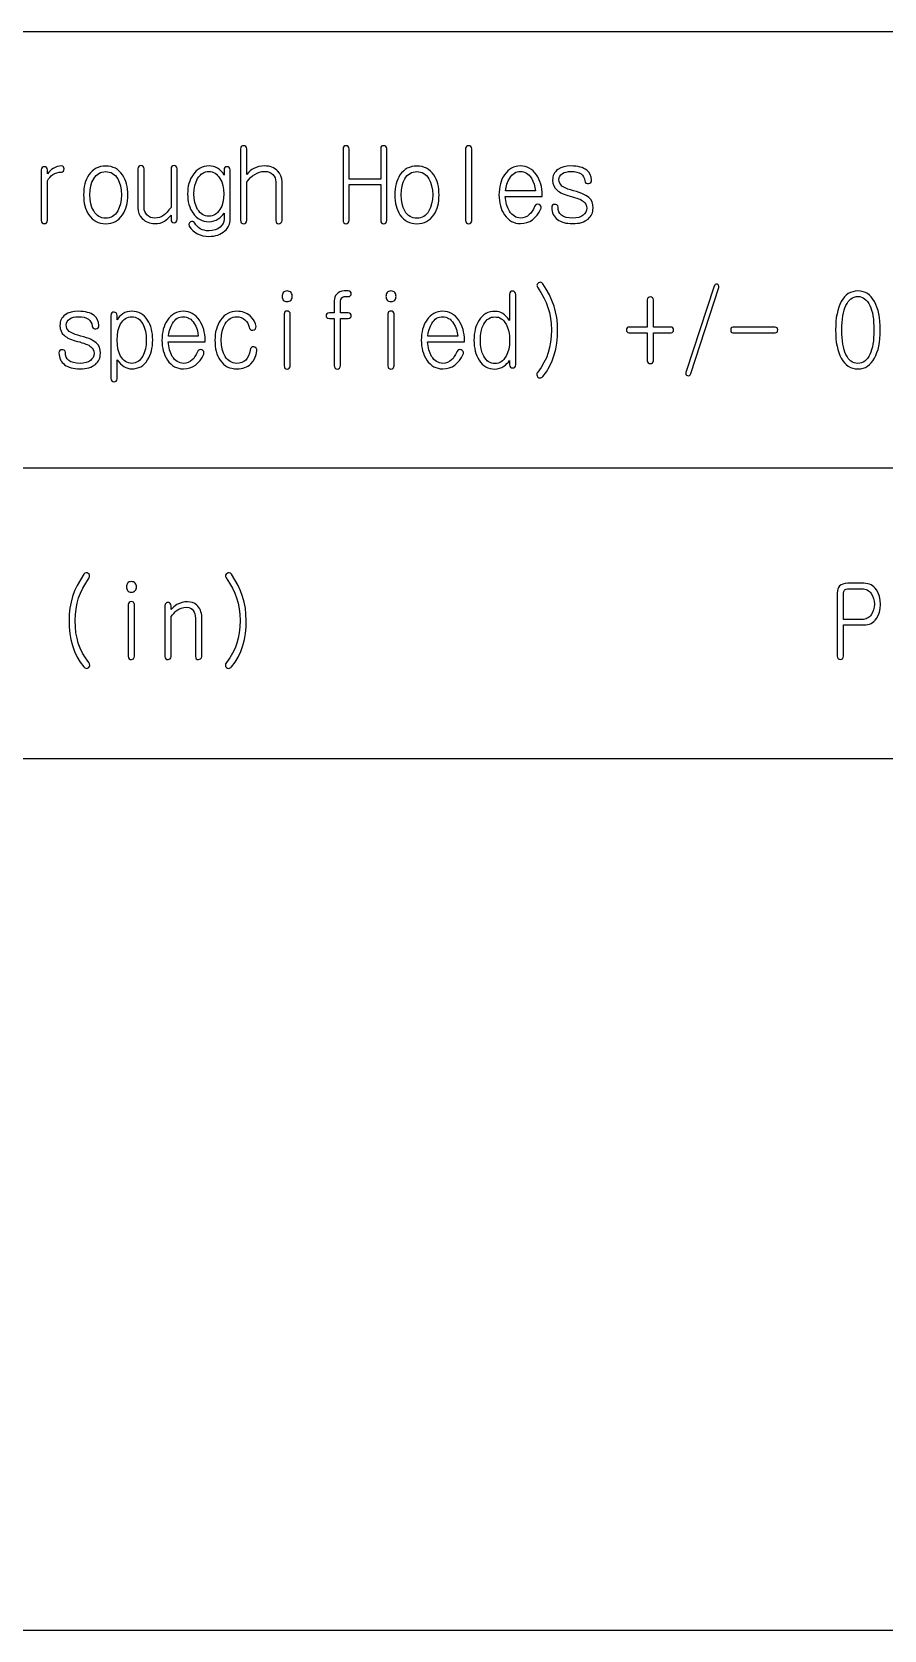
# Model space of a CAD drawing. Extents: x -5 to 108, y -42 to 54.
# Drawn here: x 50.6 to 65.5, y -41.91 to -13.97 of the extents above; entities that cross this region are included whole.
import ezdxf

# ---------------------------------------------------------------- set-up
doc = ezdxf.new("R2010")
doc.units = 0
doc.layers.add('DRILL_GDO', color=1, linetype='CONTINUOUS')

msp = doc.modelspace()

# ---------------------------------------------------------------- linework, layer by layer
at = {"layer": 'DRILL_GDO'}
for points in [[(0, -41.91), (107.95, -41.91), (107.95, -13.97), (0, -13.97), (0, -41.91)], [(54.24424, -16.0147), (54.24424, -17.26184), (54.24932, -17.28724), (54.25948, -17.30756), (54.27726, -17.31772), (54.30012, -17.3228), (54.3179, -17.31772), (54.33568, -17.30756), (54.34838, -17.28724), (54.35346, -17.26184), (54.35346, -16.59636), (54.38648, -16.55318), (54.42204, -16.51508), (54.4576, -16.4846), (54.49316, -16.4592), (54.5338, -16.43634), (54.57698, -16.4211), (54.62016, -16.41094), (54.66588, -16.4084), (54.70906, -16.41094), (54.74716, -16.42364), (54.78272, -16.44142), (54.81066, -16.46428), (54.83352, -16.49222), (54.84876, -16.5227), (54.85892, -16.55572), (54.86146, -16.59128), (54.86146, -17.26438), (54.86654, -17.28978), (54.8767, -17.30756), (54.89448, -17.32026), (54.91734, -17.3228), (54.93512, -17.32026), (54.9529, -17.30756), (54.9656, -17.28978), (54.97068, -17.26438), (54.97068, -16.59128), (54.9656, -16.53794), (54.95036, -16.48714), (54.9275, -16.44142), (54.89194, -16.39824), (54.87162, -16.37792), (54.84622, -16.36014), (54.82082, -16.3449), (54.79288, -16.33474), (54.76494, -16.32458), (54.73192, -16.31696), (54.70144, -16.31442), (54.66588, -16.31188), (54.61508, -16.31442), (54.56682, -16.32204), (54.5211, -16.33728), (54.48046, -16.35506), (54.4449, -16.37538), (54.41442, -16.40078), (54.38394, -16.42618), (54.35346, -16.4592), (54.35346, -16.0147), (54.34838, -15.99184), (54.33568, -15.97406), (54.3179, -15.96136), (54.30012, -15.95882), (54.27726, -15.96136), (54.25948, -15.97406), (54.24932, -15.99184), (54.24424, -16.0147)], [(56.03748, -16.0147), (56.03748, -17.25676), (56.04256, -17.2847), (56.05272, -17.30502), (56.0705, -17.31772), (56.09336, -17.3228), (56.11114, -17.31772), (56.12892, -17.30756), (56.14162, -17.28724), (56.1467, -17.2593), (56.1467, -16.63954), (56.69534, -16.63954), (56.69534, -17.26692), (56.70042, -17.28978), (56.71058, -17.30756), (56.72836, -17.32026), (56.75122, -17.3228), (56.769, -17.32026), (56.78678, -17.30756), (56.79948, -17.28978), (56.80456, -17.26438), (56.80456, -16.00962), (56.79948, -15.9893), (56.78678, -15.97152), (56.769, -15.96136), (56.75122, -15.95882), (56.72836, -15.96136), (56.71058, -15.96898), (56.70042, -15.98422), (56.69534, -16.00454), (56.69534, -16.54302), (56.1467, -16.54302), (56.1467, -16.0147), (56.14162, -15.99184), (56.12892, -15.97406), (56.11114, -15.96136), (56.09336, -15.95882), (56.0705, -15.96136), (56.05272, -15.97152), (56.04256, -15.9893), (56.03748, -16.0147)], [(58.1787, -16.00962), (58.1787, -17.26692), (58.18378, -17.28978), (58.19394, -17.30756), (58.21172, -17.32026), (58.23458, -17.3228), (58.25236, -17.32026), (58.27014, -17.30756), (58.28284, -17.29232), (58.28792, -17.26946), (58.28792, -16.01216), (58.28284, -15.9893), (58.27014, -15.97152), (58.25236, -15.96136), (58.23458, -15.95882), (58.21172, -15.96136), (58.19394, -15.97152), (58.18378, -15.9893), (58.1787, -16.00962)], [(50.7619, -16.37792), (50.7619, -17.26438), (50.76698, -17.28978), (50.77714, -17.30756), (50.79492, -17.31772), (50.81778, -17.32026), (50.83556, -17.31772), (50.85334, -17.30502), (50.86604, -17.28724), (50.87112, -17.26438), (50.87112, -16.5735), (50.8889, -16.54048), (50.90922, -16.51254), (50.93462, -16.48714), (50.96256, -16.46428), (50.99812, -16.4465), (51.03622, -16.43126), (51.07432, -16.42364), (51.1175, -16.4211), (51.13528, -16.41602), (51.15052, -16.40332), (51.15814, -16.38808), (51.16068, -16.36522), (51.15814, -16.3449), (51.14798, -16.32712), (51.13782, -16.31696), (51.12004, -16.31188), (51.0794, -16.31442), (51.03876, -16.32204), (51.0032, -16.33728), (50.96764, -16.35506), (50.94224, -16.37284), (50.91684, -16.3957), (50.89398, -16.4211), (50.87112, -16.44904), (50.87112, -16.37792), (50.86604, -16.35506), (50.85334, -16.33728), (50.83556, -16.32966), (50.81778, -16.32712), (50.79492, -16.32966), (50.77714, -16.33982), (50.76698, -16.35506), (50.7619, -16.37792)], [(51.88966, -16.31442), (51.8414, -16.31696), (51.79822, -16.32458), (51.75758, -16.33728), (51.71948, -16.35252), (51.68392, -16.37538), (51.6509, -16.40332), (51.62042, -16.4338), (51.59248, -16.46936), (51.57216, -16.50746), (51.55184, -16.54556), (51.5366, -16.58366), (51.5239, -16.62684), (51.51374, -16.67256), (51.50612, -16.71828), (51.50358, -16.76908), (51.50104, -16.81988), (51.50358, -16.87068), (51.50612, -16.91894), (51.51374, -16.9672), (51.5239, -17.01038), (51.5366, -17.05356), (51.55184, -17.0942), (51.57216, -17.1323), (51.59248, -17.16786), (51.62042, -17.20342), (51.6509, -17.23644), (51.68392, -17.26184), (51.71948, -17.2847), (51.75758, -17.29994), (51.79822, -17.31264), (51.8414, -17.32026), (51.88966, -17.3228), (51.93538, -17.32026), (51.97856, -17.31264), (52.0192, -17.29994), (52.0573, -17.2847), (52.09286, -17.26184), (52.12334, -17.23644), (52.15382, -17.20342), (52.18176, -17.16786), (52.20462, -17.1323), (52.2224, -17.0942), (52.24018, -17.05356), (52.25288, -17.01038), (52.26304, -16.9672), (52.27066, -16.91894), (52.2732, -16.87068), (52.27574, -16.81988), (52.2732, -16.76908), (52.27066, -16.71828), (52.26304, -16.67256), (52.25288, -16.62684), (52.24018, -16.58366), (52.2224, -16.54556), (52.20462, -16.50746), (52.18176, -16.46936), (52.15382, -16.4338), (52.12334, -16.40332), (52.09286, -16.37538), (52.0573, -16.35252), (52.0192, -16.33728), (51.97856, -16.32458), (51.93538, -16.31696), (51.88966, -16.31442)], [(51.88966, -16.41094), (51.92014, -16.41348), (51.95062, -16.41856), (51.9811, -16.42872), (52.0065, -16.44396), (52.0319, -16.4592), (52.0573, -16.48206), (52.07762, -16.50746), (52.09794, -16.53794), (52.12588, -16.59636), (52.1462, -16.6624), (52.1589, -16.7386), (52.16398, -16.81988), (52.1589, -16.90116), (52.1462, -16.97482), (52.12588, -17.04086), (52.09794, -17.09928), (52.07762, -17.12976), (52.0573, -17.15516), (52.0319, -17.17802), (52.0065, -17.1958), (51.9811, -17.2085), (51.95062, -17.21866), (51.92014, -17.22374), (51.88966, -17.22628), (51.85664, -17.22374), (51.82362, -17.21866), (51.79568, -17.2085), (51.76774, -17.1958), (51.74234, -17.17802), (51.71948, -17.15516), (51.69662, -17.12976), (51.67884, -17.09928), (51.64836, -17.04086), (51.62804, -16.97482), (51.61788, -16.90116), (51.6128, -16.81988), (51.61788, -16.7386), (51.62804, -16.6624), (51.64836, -16.59636), (51.67884, -16.53794), (51.69662, -16.50746), (51.71948, -16.48206), (51.74234, -16.4592), (51.76774, -16.44396), (51.79568, -16.42872), (51.82362, -16.41856), (51.85664, -16.41348), (51.88966, -16.41094)], [(53.13934, -17.25168), (53.13934, -16.36522), (53.13426, -16.33982), (53.12156, -16.3195), (53.10378, -16.30934), (53.086, -16.30426), (53.06314, -16.30934), (53.04536, -16.3195), (53.0352, -16.33982), (53.03012, -16.36522), (53.03012, -17.03832), (52.99456, -17.0815), (52.96154, -17.1196), (52.93106, -17.15008), (52.90312, -17.17294), (52.86756, -17.1958), (52.82946, -17.21104), (52.78882, -17.2212), (52.74818, -17.22374), (52.705, -17.2212), (52.66944, -17.21104), (52.63642, -17.19326), (52.60848, -17.16786), (52.58816, -17.13992), (52.57292, -17.10944), (52.56276, -17.07896), (52.56022, -17.0434), (52.56022, -16.36522), (52.55514, -16.33982), (52.54244, -16.3195), (52.52466, -16.30934), (52.50688, -16.30426), (52.48402, -16.30934), (52.46624, -16.3195), (52.45608, -16.33982), (52.451, -16.36522), (52.451, -17.0434), (52.45608, -17.09674), (52.46878, -17.145), (52.49164, -17.19072), (52.52466, -17.23136), (52.54752, -17.25168), (52.57038, -17.26946), (52.59578, -17.2847), (52.62372, -17.2974), (52.65166, -17.30756), (52.68214, -17.31518), (52.71516, -17.31772), (52.74818, -17.32026), (52.79644, -17.31772), (52.83962, -17.3101), (52.88026, -17.29486), (52.91836, -17.27708), (52.94376, -17.25676), (52.9717, -17.2339), (52.99964, -17.20596), (53.03012, -17.17294), (53.03012, -17.25168), (53.0352, -17.27454), (53.04536, -17.29232), (53.06314, -17.30248), (53.086, -17.30502), (53.10378, -17.30248), (53.12156, -17.29232), (53.13426, -17.27454), (53.13934, -17.25168)], [(53.95722, -16.37792), (53.95722, -16.4719), (53.93436, -16.4338), (53.90642, -16.40332), (53.87594, -16.37284), (53.84292, -16.34998), (53.80736, -16.33474), (53.7718, -16.32204), (53.7337, -16.31442), (53.6956, -16.31188), (53.65242, -16.31442), (53.61178, -16.32204), (53.57368, -16.33474), (53.53812, -16.34998), (53.5051, -16.37284), (53.47208, -16.39824), (53.44414, -16.42872), (53.4162, -16.46682), (53.39334, -16.50238), (53.37302, -16.54048), (53.35778, -16.57858), (53.34254, -16.61922), (53.33238, -16.6624), (53.32476, -16.70812), (53.32222, -16.75384), (53.31968, -16.8021), (53.32222, -16.85036), (53.32476, -16.89862), (53.33238, -16.9418), (53.34254, -16.98498), (53.35778, -17.02816), (53.37302, -17.06626), (53.39334, -17.10436), (53.4162, -17.13992), (53.4416, -17.17294), (53.47208, -17.20342), (53.50256, -17.22882), (53.53812, -17.24914), (53.57368, -17.26692), (53.61178, -17.27708), (53.65242, -17.2847), (53.6956, -17.28724), (53.73624, -17.2847), (53.77688, -17.27454), (53.81752, -17.2593), (53.85562, -17.23898), (53.8861, -17.21866), (53.91404, -17.19326), (53.9369, -17.16786), (53.95722, -17.13738), (53.95722, -17.24152), (53.95214, -17.28216), (53.93944, -17.31772), (53.91912, -17.35074), (53.88864, -17.38376), (53.848, -17.4117), (53.80228, -17.43202), (53.75148, -17.44218), (53.6956, -17.44726), (53.64988, -17.44472), (53.60924, -17.4371), (53.57368, -17.42694), (53.53812, -17.40916), (53.51018, -17.38884), (53.48478, -17.36598), (53.46192, -17.34058), (53.44414, -17.3101), (53.4289, -17.29232), (53.41112, -17.2847), (53.3908, -17.28216), (53.37048, -17.28978), (53.35524, -17.30502), (53.34508, -17.32026), (53.34254, -17.33296), (53.34254, -17.34312), (53.34508, -17.35328), (53.35016, -17.36598), (53.3781, -17.40662), (53.41112, -17.44218), (53.44922, -17.47266), (53.49494, -17.5006), (53.53812, -17.51838), (53.58638, -17.53362), (53.63718, -17.54124), (53.69306, -17.54378), (53.7337, -17.54124), (53.77434, -17.5387), (53.81244, -17.53108), (53.848, -17.52092), (53.88102, -17.50568), (53.9115, -17.49044), (53.94198, -17.47012), (53.96992, -17.44726), (53.99278, -17.42694), (54.01056, -17.40408), (54.02834, -17.37868), (54.04104, -17.35328), (54.05374, -17.32788), (54.06136, -17.29994), (54.0639, -17.272), (54.06644, -17.24152), (54.06644, -16.37792), (54.06136, -16.3576), (54.04866, -16.33982), (54.03088, -16.32966), (54.0131, -16.32712), (53.99024, -16.32966), (53.97246, -16.33982), (53.9623, -16.3576), (53.95722, -16.37792)], [(53.69306, -16.4084), (53.721, -16.41094), (53.74894, -16.41602), (53.77434, -16.42618), (53.79974, -16.43888), (53.8226, -16.45666), (53.84546, -16.47952), (53.86578, -16.50238), (53.8861, -16.53286), (53.91658, -16.59128), (53.9369, -16.65478), (53.9496, -16.7259), (53.95468, -16.79956), (53.9496, -16.8783), (53.9369, -16.94942), (53.91658, -17.01292), (53.8861, -17.07134), (53.86578, -17.09928), (53.84546, -17.12468), (53.82514, -17.145), (53.80228, -17.16024), (53.77688, -17.17548), (53.74894, -17.1831), (53.721, -17.18818), (53.69306, -17.19072), (53.66258, -17.18818), (53.63464, -17.1831), (53.6067, -17.17548), (53.5813, -17.16024), (53.55844, -17.145), (53.53558, -17.12468), (53.51526, -17.09928), (53.49494, -17.07134), (53.467, -17.01292), (53.44668, -16.94942), (53.43398, -16.8783), (53.4289, -16.79956), (53.43398, -16.7259), (53.44668, -16.65478), (53.467, -16.59128), (53.49494, -16.53286), (53.51526, -16.50238), (53.53812, -16.47952), (53.55844, -16.45666), (53.58384, -16.43888), (53.60924, -16.42618), (53.63464, -16.41602), (53.66258, -16.41094), (53.69306, -16.4084)], [(57.33034, -16.31442), (57.28208, -16.31696), (57.2389, -16.32458), (57.19826, -16.33728), (57.16016, -16.35252), (57.1246, -16.37538), (57.09158, -16.40332), (57.0611, -16.4338), (57.03316, -16.46936), (57.01284, -16.50746), (56.99252, -16.54556), (56.97728, -16.58366), (56.96458, -16.62684), (56.95442, -16.67256), (56.9468, -16.71828), (56.94426, -16.76908), (56.94172, -16.81988), (56.94426, -16.87068), (56.9468, -16.91894), (56.95442, -16.9672), (56.96458, -17.01038), (56.97728, -17.05356), (56.99252, -17.0942), (57.01284, -17.1323), (57.03316, -17.16786), (57.0611, -17.20342), (57.09158, -17.23644), (57.1246, -17.26184), (57.16016, -17.2847), (57.19826, -17.29994), (57.2389, -17.31264), (57.28208, -17.32026), (57.33034, -17.3228), (57.37606, -17.32026), (57.41924, -17.31264), (57.45988, -17.29994), (57.49798, -17.2847), (57.53354, -17.26184), (57.56402, -17.23644), (57.5945, -17.20342), (57.62244, -17.16786), (57.6453, -17.1323), (57.66308, -17.0942), (57.68086, -17.05356), (57.69356, -17.01038), (57.70372, -16.9672), (57.71134, -16.91894), (57.71388, -16.87068), (57.71642, -16.81988), (57.71388, -16.76908), (57.71134, -16.71828), (57.70372, -16.67256), (57.69356, -16.62684), (57.68086, -16.58366), (57.66308, -16.54556), (57.6453, -16.50746), (57.62244, -16.46936), (57.5945, -16.4338), (57.56402, -16.40332), (57.53354, -16.37538), (57.49798, -16.35252), (57.45988, -16.33728), (57.41924, -16.32458), (57.37606, -16.31696), (57.33034, -16.31442)], [(57.33034, -16.41094), (57.36082, -16.41348), (57.3913, -16.41856), (57.42178, -16.42872), (57.44718, -16.44396), (57.47258, -16.4592), (57.49798, -16.48206), (57.5183, -16.50746), (57.53862, -16.53794), (57.56656, -16.59636), (57.58688, -16.6624), (57.59958, -16.7386), (57.60466, -16.81988), (57.59958, -16.90116), (57.58688, -16.97482), (57.56656, -17.04086), (57.53862, -17.09928), (57.5183, -17.12976), (57.49798, -17.15516), (57.47258, -17.17802), (57.44718, -17.1958), (57.42178, -17.2085), (57.3913, -17.21866), (57.36082, -17.22374), (57.33034, -17.22628), (57.29732, -17.22374), (57.2643, -17.21866), (57.23636, -17.2085), (57.20842, -17.1958), (57.18302, -17.17802), (57.16016, -17.15516), (57.1373, -17.12976), (57.11952, -17.09928), (57.08904, -17.04086), (57.06872, -16.97482), (57.05856, -16.90116), (57.05348, -16.81988), (57.05856, -16.7386), (57.06872, -16.6624), (57.08904, -16.59636), (57.11952, -16.53794), (57.1373, -16.50746), (57.16016, -16.48206), (57.18302, -16.4592), (57.20842, -16.44396), (57.23636, -16.42872), (57.2643, -16.41856), (57.29732, -16.41348), (57.33034, -16.41094)], [(59.3852, -17.02308), (59.36488, -17.06626), (59.34202, -17.10436), (59.31916, -17.13738), (59.29376, -17.16278), (59.26074, -17.18818), (59.22264, -17.2085), (59.182, -17.2212), (59.13882, -17.22374), (59.11088, -17.2212), (59.08294, -17.21612), (59.05754, -17.20596), (59.03214, -17.19326), (59.00928, -17.17548), (58.98642, -17.15516), (58.9661, -17.12976), (58.94578, -17.10182), (58.91784, -17.04594), (58.89752, -16.98498), (58.88228, -16.9164), (58.87466, -16.84528), (59.51728, -16.84528), (59.51728, -16.81988), (59.51728, -16.76908), (59.5122, -16.72082), (59.50458, -16.67256), (59.49442, -16.62938), (59.47918, -16.5862), (59.4614, -16.54556), (59.44108, -16.50492), (59.41822, -16.46682), (59.39028, -16.43126), (59.3598, -16.40078), (59.32932, -16.37284), (59.29376, -16.34998), (59.2582, -16.33474), (59.2201, -16.32204), (59.182, -16.31442), (59.13882, -16.31188), (59.09564, -16.31442), (59.05754, -16.32204), (59.01944, -16.33474), (58.98134, -16.34998), (58.94832, -16.37284), (58.91784, -16.40078), (58.88736, -16.43126), (58.85942, -16.46682), (58.83656, -16.50492), (58.81624, -16.54302), (58.801, -16.58366), (58.7883, -16.62684), (58.77814, -16.67256), (58.77052, -16.71828), (58.76544, -16.76908), (58.7629, -16.81988), (58.76544, -16.86814), (58.77052, -16.9164), (58.77814, -16.96212), (58.7883, -17.00784), (58.801, -17.04848), (58.81624, -17.08912), (58.83656, -17.12722), (58.85942, -17.16532), (58.88736, -17.20088), (58.91784, -17.2339), (58.94832, -17.2593), (58.98134, -17.28216), (59.01944, -17.2974), (59.05754, -17.3101), (59.09564, -17.31772), (59.13882, -17.32026), (59.19724, -17.31518), (59.25058, -17.30248), (59.30138, -17.28216), (59.34964, -17.25422), (59.39282, -17.21612), (59.43346, -17.17294), (59.46648, -17.12214), (59.49442, -17.06372), (59.4995, -17.05102), (59.4995, -17.03832), (59.4995, -17.02562), (59.49442, -17.01546), (59.48172, -16.99768), (59.46394, -16.98752), (59.44108, -16.98244), (59.42076, -16.98752), (59.40044, -17.00022), (59.3852, -17.02308)], [(58.87974, -16.74876), (58.88736, -16.6878), (58.9026, -16.62938), (58.92292, -16.5735), (58.95086, -16.52524), (58.96864, -16.4973), (58.98896, -16.47444), (59.00928, -16.45412), (59.03214, -16.43634), (59.05754, -16.42364), (59.08294, -16.41602), (59.11088, -16.41094), (59.13882, -16.4084), (59.16676, -16.41094), (59.1947, -16.41602), (59.2201, -16.42618), (59.24296, -16.43888), (59.26836, -16.45412), (59.28868, -16.47444), (59.309, -16.49984), (59.32932, -16.52524), (59.35726, -16.57604), (59.37758, -16.63192), (59.39282, -16.6878), (59.40044, -16.74876), (58.87974, -16.74876)], [(60.02528, -16.31188), (59.9567, -16.31696), (59.89574, -16.32712), (59.8424, -16.34744), (59.79414, -16.37538), (59.77128, -16.39316), (59.7535, -16.41348), (59.73572, -16.4338), (59.72302, -16.45666), (59.71286, -16.47952), (59.70524, -16.50492), (59.7027, -16.53286), (59.70016, -16.5608), (59.70524, -16.61414), (59.72048, -16.65986), (59.74334, -16.70304), (59.7789, -16.7386), (59.79668, -16.75384), (59.81954, -16.76654), (59.8424, -16.78178), (59.87034, -16.79448), (59.90082, -16.80718), (59.93384, -16.81988), (59.9694, -16.83004), (60.0075, -16.8402), (60.04814, -16.85036), (60.08624, -16.86306), (60.1218, -16.87322), (60.15228, -16.88592), (60.18022, -16.89608), (60.20562, -16.90878), (60.22594, -16.92148), (60.24372, -16.93418), (60.26658, -16.95704), (60.28436, -16.98244), (60.29452, -17.01292), (60.29706, -17.04848), (60.29452, -17.08404), (60.28182, -17.1196), (60.2615, -17.14754), (60.2361, -17.17294), (60.20054, -17.1958), (60.15736, -17.21104), (60.1091, -17.2212), (60.05576, -17.22374), (59.98972, -17.2212), (59.93638, -17.21104), (59.89066, -17.1958), (59.8551, -17.17294), (59.8297, -17.145), (59.81192, -17.11452), (59.79922, -17.07642), (59.79668, -17.03324), (59.7916, -17.01038), (59.77636, -16.99514), (59.75858, -16.98752), (59.73826, -16.98498), (59.71794, -16.98752), (59.70016, -17.00022), (59.68746, -17.018), (59.68492, -17.04086), (59.68746, -17.07388), (59.69254, -17.10436), (59.70016, -17.1323), (59.71286, -17.16024), (59.72556, -17.18564), (59.74334, -17.2085), (59.76112, -17.22882), (59.78398, -17.24914), (59.80938, -17.26438), (59.83732, -17.27962), (59.86526, -17.29232), (59.89828, -17.30248), (59.93384, -17.3101), (59.9694, -17.31518), (60.01004, -17.32026), (60.05322, -17.32026), (60.0964, -17.32026), (60.1345, -17.31518), (60.1726, -17.3101), (60.20816, -17.29994), (60.24118, -17.28978), (60.26912, -17.27454), (60.32246, -17.24152), (60.34278, -17.2212), (60.36056, -17.20088), (60.3758, -17.18056), (60.38596, -17.15516), (60.39612, -17.1323), (60.40374, -17.10436), (60.40628, -17.07896), (60.40882, -17.04848), (60.40374, -16.9926), (60.39104, -16.9418), (60.36818, -16.89862), (60.33516, -16.86306), (60.3123, -16.84528), (60.28182, -16.8275), (60.2488, -16.80972), (60.2107, -16.79194), (60.16752, -16.7767), (60.11926, -16.76146), (60.06846, -16.74622), (60.01512, -16.73098), (59.9694, -16.71828), (59.9313, -16.70304), (59.89574, -16.68526), (59.86526, -16.66494), (59.8424, -16.63954), (59.82462, -16.61414), (59.81446, -16.58366), (59.81192, -16.5481), (59.817, -16.52016), (59.82716, -16.49222), (59.84494, -16.46682), (59.87288, -16.4465), (59.90336, -16.42872), (59.93892, -16.41856), (59.97956, -16.41094), (60.02274, -16.4084), (60.07862, -16.41094), (60.12688, -16.41856), (60.16752, -16.4338), (60.20054, -16.45158), (60.22594, -16.47444), (60.24372, -16.50238), (60.25642, -16.5354), (60.26404, -16.57096), (60.26912, -16.59382), (60.28436, -16.6116), (60.30468, -16.61922), (60.32754, -16.62176), (60.3504, -16.61414), (60.36818, -16.60398), (60.38088, -16.58366), (60.38342, -16.5608), (60.3758, -16.51), (60.35802, -16.46428), (60.33262, -16.42364), (60.29706, -16.38808), (60.27166, -16.3703), (60.24626, -16.35506), (60.21578, -16.34236), (60.18276, -16.3322), (60.1472, -16.32204), (60.1091, -16.31696), (60.06846, -16.31442), (60.02528, -16.31188)], [(59.52998, -18.37182), (59.5122, -18.35404), (59.49188, -18.34642), (59.47156, -18.34896), (59.45378, -18.35658), (59.436, -18.37182), (59.42838, -18.38706), (59.42584, -18.39976), (59.42838, -18.40992), (59.43346, -18.42008), (59.43854, -18.43278), (59.49696, -18.52422), (59.54776, -18.61566), (59.5884, -18.70202), (59.61888, -18.78584), (59.64682, -18.87728), (59.6646, -18.9738), (59.6773, -19.0754), (59.67984, -19.17954), (59.6773, -19.28876), (59.66714, -19.3929), (59.64936, -19.48688), (59.62396, -19.57578), (59.59348, -19.66468), (59.5503, -19.75104), (59.4995, -19.83486), (59.44108, -19.91614), (59.43346, -19.92884), (59.42584, -19.939), (59.4233, -19.9517), (59.4233, -19.9644), (59.42838, -19.98472), (59.44362, -20.0025), (59.4614, -20.0152), (59.48426, -20.01774), (59.49442, -20.0152), (59.50712, -20.01012), (59.51982, -20.0025), (59.52998, -19.99234), (59.59348, -19.91106), (59.64682, -19.81962), (59.69254, -19.72056), (59.73064, -19.61642), (59.75604, -19.51482), (59.77382, -19.40814), (59.78652, -19.29638), (59.78906, -19.17954), (59.78398, -19.07032), (59.77382, -18.96364), (59.7535, -18.86204), (59.72556, -18.76298), (59.69, -18.66392), (59.64682, -18.5674), (59.59094, -18.46834), (59.52998, -18.37182)], [(62.52718, -18.41246), (62.03188, -19.9263), (62.02934, -19.94408), (62.03188, -19.95932), (62.04204, -19.96948), (62.05982, -19.9771), (62.0776, -19.97964), (62.09538, -19.97456), (62.10808, -19.96186), (62.11824, -19.94408), (62.60592, -18.43532), (62.60846, -18.415), (62.60338, -18.4023), (62.59322, -18.3896), (62.57798, -18.38198), (62.5602, -18.38198), (62.54496, -18.38706), (62.5348, -18.39722), (62.52718, -18.41246)], [(55.05958, -18.49882), (55.03926, -18.50136), (55.02148, -18.50644), (55.00624, -18.51406), (54.99354, -18.52676), (54.98592, -18.542), (54.9783, -18.55724), (54.97576, -18.57502), (54.97322, -18.5928), (54.97576, -18.61058), (54.9783, -18.62836), (54.98592, -18.6436), (54.99354, -18.6563), (55.00624, -18.669), (55.02148, -18.67662), (55.03926, -18.6817), (55.05958, -18.68424), (55.0799, -18.6817), (55.09768, -18.67662), (55.11546, -18.669), (55.12816, -18.6563), (55.13832, -18.64106), (55.14594, -18.62582), (55.14848, -18.61058), (55.15102, -18.5928), (55.14848, -18.57502), (55.14594, -18.55724), (55.13832, -18.542), (55.12816, -18.52676), (55.11546, -18.51406), (55.09768, -18.50644), (55.0799, -18.50136), (55.05958, -18.49882)], [(55.88508, -18.88236), (55.79872, -18.88236), (55.77332, -18.8849), (55.753, -18.8976), (55.74284, -18.91284), (55.7403, -18.93062), (55.74284, -18.9484), (55.753, -18.96364), (55.77332, -18.97634), (55.79872, -18.97888), (55.88508, -18.97888), (55.88508, -19.80184), (55.89016, -19.82724), (55.90032, -19.84756), (55.9181, -19.86026), (55.94096, -19.8628), (55.95874, -19.85772), (55.97652, -19.84756), (55.98922, -19.82724), (55.9943, -19.80184), (55.9943, -18.97888), (56.12638, -18.97888), (56.14924, -18.97634), (56.16702, -18.96364), (56.17972, -18.9484), (56.18226, -18.93062), (56.17972, -18.91284), (56.16702, -18.8976), (56.14924, -18.8849), (56.12638, -18.88236), (55.9943, -18.88236), (55.9943, -18.67662), (55.99938, -18.64614), (56.01462, -18.62074), (56.02478, -18.61058), (56.04002, -18.60296), (56.05526, -18.59788), (56.07304, -18.59534), (56.12638, -18.59534), (56.14924, -18.5928), (56.16702, -18.5801), (56.17972, -18.56486), (56.18226, -18.54708), (56.17972, -18.5293), (56.16702, -18.51406), (56.14924, -18.50136), (56.12638, -18.49882), (56.05526, -18.49882), (56.01716, -18.50136), (55.9816, -18.51152), (55.95366, -18.5293), (55.92826, -18.55216), (55.90794, -18.57756), (55.89524, -18.6055), (55.88762, -18.63598), (55.88508, -18.67154), (55.88508, -18.88236)], [(56.87314, -18.49882), (56.85282, -18.50136), (56.83504, -18.50644), (56.8198, -18.51406), (56.8071, -18.52676), (56.79948, -18.542), (56.79186, -18.55724), (56.78932, -18.57502), (56.78678, -18.5928), (56.78932, -18.61058), (56.79186, -18.62836), (56.79948, -18.6436), (56.8071, -18.6563), (56.8198, -18.669), (56.83504, -18.67662), (56.85282, -18.6817), (56.87314, -18.68424), (56.89346, -18.6817), (56.91124, -18.67662), (56.92902, -18.669), (56.94172, -18.6563), (56.95188, -18.64106), (56.9595, -18.62582), (56.96204, -18.61058), (56.96458, -18.5928), (56.96204, -18.57502), (56.9595, -18.55724), (56.95188, -18.542), (56.94172, -18.52676), (56.92902, -18.51406), (56.91124, -18.50644), (56.89346, -18.50136), (56.87314, -18.49882)], [(59.05754, -18.55978), (59.05246, -18.53438), (59.03976, -18.5166), (59.02198, -18.5039), (59.0042, -18.50136), (58.98134, -18.5039), (58.96356, -18.51406), (58.9534, -18.53184), (58.94832, -18.55724), (58.94832, -19.01698), (58.92038, -18.97634), (58.8899, -18.94332), (58.86196, -18.91538), (58.82894, -18.89252), (58.79846, -18.87728), (58.76544, -18.86458), (58.72988, -18.85696), (58.69178, -18.85442), (58.6486, -18.85696), (58.60796, -18.86458), (58.56986, -18.87728), (58.5343, -18.89252), (58.50128, -18.91538), (58.4708, -18.94332), (58.44032, -18.9738), (58.41492, -19.00936), (58.3946, -19.04746), (58.37682, -19.08556), (58.36158, -19.12366), (58.34888, -19.16684), (58.33872, -19.21256), (58.3311, -19.25828), (58.32856, -19.30908), (58.32602, -19.35988), (58.32856, -19.41068), (58.3311, -19.45894), (58.33872, -19.50466), (58.34888, -19.55038), (58.36158, -19.59356), (58.37682, -19.63166), (58.3946, -19.66976), (58.41492, -19.70786), (58.44032, -19.74342), (58.4708, -19.77644), (58.50128, -19.80184), (58.5343, -19.8247), (58.56986, -19.83994), (58.60796, -19.85264), (58.6486, -19.86026), (58.69178, -19.8628), (58.73242, -19.86026), (58.77306, -19.8501), (58.81116, -19.83486), (58.84672, -19.81454), (58.8772, -19.79422), (58.9026, -19.76882), (58.928, -19.74088), (58.94832, -19.71294), (58.94832, -19.78914), (58.9534, -19.812), (58.96356, -19.82978), (58.98134, -19.83994), (59.0042, -19.84502), (59.02198, -19.84248), (59.03976, -19.83232), (59.05246, -19.81454), (59.05754, -19.78914), (59.05754, -18.55978)], [(61.46292, -18.65122), (61.45784, -18.6309), (61.44514, -18.61566), (61.42736, -18.60804), (61.40958, -18.60296), (61.38672, -18.60804), (61.36894, -18.61566), (61.35878, -18.6309), (61.3537, -18.65122), (61.3537, -19.13128), (61.0362, -19.13128), (61.01588, -19.13382), (61.00318, -19.14398), (60.99556, -19.15922), (60.99302, -19.17954), (60.99556, -19.19986), (61.00318, -19.2151), (61.01588, -19.22526), (61.0362, -19.2278), (61.3537, -19.2278), (61.3537, -19.71802), (61.35878, -19.73834), (61.36894, -19.75358), (61.38672, -19.76374), (61.40958, -19.76628), (61.42736, -19.76374), (61.44514, -19.75358), (61.45784, -19.73834), (61.46292, -19.71802), (61.46292, -19.2278), (61.7728, -19.2278), (61.79312, -19.22526), (61.80582, -19.2151), (61.81344, -19.19986), (61.81598, -19.17954), (61.81344, -19.15922), (61.80582, -19.14398), (61.79312, -19.13382), (61.7728, -19.13128), (61.46292, -19.13128), (61.46292, -18.65122)], [(65.03924, -18.49882), (64.99098, -18.50136), (64.9478, -18.51152), (64.90716, -18.52422), (64.86906, -18.54454), (64.8335, -18.57248), (64.80302, -18.60296), (64.77254, -18.64106), (64.7446, -18.68424), (64.72174, -18.7325), (64.70396, -18.7833), (64.68618, -18.83918), (64.67348, -18.8976), (64.66078, -18.96364), (64.65316, -19.02968), (64.65062, -19.10334), (64.64808, -19.17954), (64.65062, -19.25828), (64.65316, -19.3294), (64.66078, -19.39798), (64.67348, -19.46148), (64.68618, -19.52244), (64.70396, -19.57578), (64.72174, -19.62658), (64.7446, -19.67484), (64.77254, -19.71802), (64.80302, -19.75612), (64.8335, -19.7866), (64.86906, -19.81454), (64.90716, -19.83486), (64.9478, -19.84756), (64.99098, -19.85772), (65.03924, -19.86026), (65.08496, -19.85772), (65.12814, -19.84756), (65.16878, -19.83486), (65.20434, -19.81454), (65.2399, -19.7866), (65.27292, -19.75612), (65.30086, -19.71802), (65.3288, -19.67484), (65.35166, -19.62658), (65.37198, -19.57578), (65.38976, -19.52244), (65.40246, -19.46148), (65.41516, -19.39798), (65.42278, -19.3294), (65.42532, -19.25828), (65.42786, -19.17954), (65.42532, -19.10334), (65.42278, -19.02968), (65.41516, -18.96364), (65.40246, -18.8976), (65.38976, -18.83918), (65.37198, -18.7833), (65.35166, -18.7325), (65.3288, -18.68424), (65.30086, -18.64106), (65.27292, -18.60296), (65.2399, -18.57248), (65.20434, -18.54454), (65.16878, -18.52422), (65.12814, -18.51152), (65.08496, -18.50136), (65.03924, -18.49882)], [(65.03924, -18.59534), (65.06972, -18.59788), (65.1002, -18.6055), (65.13068, -18.6182), (65.15608, -18.63344), (65.18148, -18.6563), (65.20434, -18.6817), (65.2272, -18.71472), (65.24498, -18.75028), (65.26276, -18.79092), (65.278, -18.8341), (65.2907, -18.88236), (65.30086, -18.93316), (65.30848, -18.98904), (65.31356, -19.05), (65.31864, -19.1135), (65.31864, -19.17954), (65.31864, -19.24812), (65.31356, -19.31162), (65.30848, -19.37004), (65.30086, -19.42592), (65.2907, -19.47672), (65.278, -19.52498), (65.26276, -19.5707), (65.24498, -19.6088), (65.2272, -19.6469), (65.20434, -19.67738), (65.18148, -19.70278), (65.15862, -19.72564), (65.13068, -19.74342), (65.10274, -19.75358), (65.06972, -19.7612), (65.03924, -19.76374), (65.00368, -19.7612), (64.9732, -19.75358), (64.94526, -19.74342), (64.91732, -19.72564), (64.89192, -19.70278), (64.86906, -19.67738), (64.84874, -19.6469), (64.82842, -19.6088), (64.81064, -19.5707), (64.79794, -19.52498), (64.78524, -19.47672), (64.77508, -19.42592), (64.76746, -19.37004), (64.76238, -19.31162), (64.7573, -19.24812), (64.7573, -19.17954), (64.7573, -19.1135), (64.76238, -19.05), (64.76746, -18.98904), (64.77508, -18.93316), (64.78524, -18.88236), (64.79794, -18.8341), (64.81064, -18.79092), (64.82842, -18.75028), (64.84874, -18.71472), (64.86906, -18.6817), (64.89192, -18.6563), (64.91732, -18.63344), (64.94526, -18.6182), (64.9732, -18.6055), (65.00622, -18.59788), (65.03924, -18.59534)], [(51.41214, -18.85188), (51.34356, -18.85696), (51.2826, -18.86712), (51.22926, -18.88744), (51.181, -18.91538), (51.15814, -18.93316), (51.14036, -18.95348), (51.12258, -18.9738), (51.10988, -18.99666), (51.09972, -19.01952), (51.0921, -19.04492), (51.08956, -19.07286), (51.08702, -19.1008), (51.0921, -19.15414), (51.10734, -19.19986), (51.1302, -19.24304), (51.16576, -19.2786), (51.18354, -19.29384), (51.2064, -19.30654), (51.22926, -19.32178), (51.2572, -19.33448), (51.28768, -19.34718), (51.3207, -19.35988), (51.35626, -19.37004), (51.39436, -19.3802), (51.435, -19.39036), (51.4731, -19.40306), (51.50866, -19.41322), (51.53914, -19.42592), (51.56708, -19.43608), (51.59248, -19.44878), (51.6128, -19.46148), (51.63058, -19.47418), (51.65344, -19.49704), (51.67122, -19.52244), (51.68138, -19.55292), (51.68392, -19.58848), (51.68138, -19.62404), (51.66868, -19.6596), (51.64836, -19.68754), (51.62296, -19.71294), (51.5874, -19.7358), (51.54422, -19.75104), (51.49596, -19.7612), (51.44262, -19.76374), (51.37658, -19.7612), (51.32324, -19.75104), (51.27752, -19.7358), (51.24196, -19.71294), (51.21656, -19.685), (51.19878, -19.65452), (51.18608, -19.61642), (51.18354, -19.57324), (51.17846, -19.55038), (51.16322, -19.53514), (51.14544, -19.52752), (51.12512, -19.52498), (51.1048, -19.52752), (51.08702, -19.54022), (51.07432, -19.558), (51.07178, -19.58086), (51.07432, -19.61388), (51.0794, -19.64436), (51.08702, -19.6723), (51.09972, -19.70024), (51.11242, -19.72564), (51.1302, -19.7485), (51.14798, -19.76882), (51.17084, -19.78914), (51.19624, -19.80438), (51.22418, -19.81962), (51.25212, -19.83232), (51.28514, -19.84248), (51.3207, -19.8501), (51.35626, -19.85518), (51.3969, -19.86026), (51.44008, -19.86026), (51.48326, -19.86026), (51.52136, -19.85518), (51.55946, -19.8501), (51.59502, -19.83994), (51.62804, -19.82978), (51.65598, -19.81454), (51.70932, -19.78152), (51.72964, -19.7612), (51.74742, -19.74088), (51.76266, -19.72056), (51.77282, -19.69516), (51.78298, -19.6723), (51.7906, -19.64436), (51.79314, -19.61896), (51.79568, -19.58848), (51.7906, -19.5326), (51.7779, -19.4818), (51.75504, -19.43862), (51.72202, -19.40306), (51.69916, -19.38528), (51.66868, -19.3675), (51.63566, -19.34972), (51.59756, -19.33194), (51.55438, -19.3167), (51.50612, -19.30146), (51.45532, -19.28622), (51.40198, -19.27098), (51.35626, -19.25828), (51.31816, -19.24304), (51.2826, -19.22526), (51.25212, -19.20494), (51.22926, -19.17954), (51.21148, -19.15414), (51.20132, -19.12366), (51.19878, -19.0881), (51.20386, -19.06016), (51.21402, -19.03222), (51.2318, -19.00682), (51.25974, -18.9865), (51.29022, -18.96872), (51.32578, -18.95856), (51.36642, -18.95094), (51.4096, -18.9484), (51.46548, -18.95094), (51.51374, -18.95856), (51.55438, -18.9738), (51.5874, -18.99158), (51.6128, -19.01444), (51.63058, -19.04238), (51.64328, -19.0754), (51.6509, -19.11096), (51.65598, -19.13382), (51.67122, -19.1516), (51.69154, -19.15922), (51.7144, -19.16176), (51.73726, -19.15414), (51.75504, -19.14398), (51.76774, -19.12366), (51.77028, -19.1008), (51.76266, -19.05), (51.74488, -19.00428), (51.71948, -18.96364), (51.68392, -18.92808), (51.65852, -18.9103), (51.63312, -18.89506), (51.60264, -18.88236), (51.56962, -18.8722), (51.53406, -18.86204), (51.49596, -18.85696), (51.45532, -18.85442), (51.41214, -18.85188)], [(51.97856, -20.03044), (51.98364, -20.0533), (51.9938, -20.07108), (52.01158, -20.08378), (52.03444, -20.08632), (52.05222, -20.08378), (52.07, -20.07362), (52.0827, -20.05584), (52.08778, -20.03298), (52.08778, -19.70024), (52.11572, -19.73834), (52.1462, -19.77136), (52.17414, -19.79676), (52.20716, -19.81962), (52.23764, -19.8374), (52.2732, -19.8501), (52.30876, -19.85772), (52.34432, -19.86026), (52.3875, -19.85772), (52.42814, -19.8501), (52.46624, -19.8374), (52.5018, -19.82216), (52.53482, -19.7993), (52.5653, -19.77136), (52.59324, -19.74088), (52.61864, -19.70278), (52.6415, -19.66722), (52.65928, -19.62912), (52.67452, -19.58848), (52.68722, -19.54784), (52.69738, -19.50212), (52.705, -19.4564), (52.70754, -19.4056), (52.71008, -19.3548), (52.70754, -19.304), (52.705, -19.25574), (52.69738, -19.20748), (52.68722, -19.1643), (52.67452, -19.12112), (52.65928, -19.08048), (52.6415, -19.04492), (52.61864, -19.00682), (52.59324, -18.97126), (52.5653, -18.94078), (52.53482, -18.91284), (52.5018, -18.88998), (52.46624, -18.87474), (52.42814, -18.86204), (52.3875, -18.85442), (52.34432, -18.85188), (52.30368, -18.85442), (52.26304, -18.86458), (52.22494, -18.87728), (52.18684, -18.8976), (52.1589, -18.92046), (52.13096, -18.94332), (52.1081, -18.97126), (52.08778, -19.00174), (52.08778, -18.92554), (52.0827, -18.90268), (52.07, -18.88236), (52.05222, -18.8722), (52.03444, -18.86712), (52.01158, -18.86966), (51.99634, -18.87982), (51.98364, -18.90014), (51.97856, -18.92554), (51.97856, -20.03044)], [(52.34432, -19.76374), (52.31384, -19.7612), (52.2859, -19.75612), (52.25796, -19.74596), (52.23256, -19.73326), (52.2097, -19.71548), (52.18684, -19.69262), (52.16906, -19.66722), (52.14874, -19.63674), (52.12334, -19.57832), (52.10302, -19.51228), (52.09286, -19.43862), (52.08778, -19.35734), (52.09286, -19.27606), (52.10302, -19.2024), (52.12334, -19.13382), (52.14874, -19.0754), (52.16906, -19.04492), (52.18684, -19.01952), (52.2097, -18.99666), (52.23256, -18.98142), (52.25796, -18.96618), (52.2859, -18.95602), (52.31384, -18.95094), (52.34432, -18.9484), (52.3748, -18.95094), (52.40274, -18.95602), (52.42814, -18.96618), (52.45354, -18.98142), (52.4764, -18.99666), (52.49926, -19.01952), (52.51704, -19.04492), (52.53736, -19.0754), (52.56276, -19.13382), (52.58308, -19.2024), (52.59578, -19.27606), (52.59832, -19.35734), (52.59578, -19.43862), (52.58308, -19.51228), (52.56276, -19.57832), (52.53736, -19.63674), (52.51704, -19.66722), (52.49926, -19.69262), (52.4764, -19.71548), (52.45354, -19.73326), (52.42814, -19.74596), (52.40274, -19.75612), (52.3748, -19.7612), (52.34432, -19.76374)], [(53.4924, -19.56308), (53.47208, -19.60626), (53.44922, -19.64436), (53.42636, -19.67738), (53.40096, -19.70278), (53.36794, -19.72818), (53.32984, -19.7485), (53.2892, -19.7612), (53.24602, -19.76374), (53.21808, -19.7612), (53.19014, -19.75612), (53.16474, -19.74596), (53.13934, -19.73326), (53.11648, -19.71548), (53.09362, -19.69516), (53.0733, -19.66976), (53.05298, -19.64182), (53.02504, -19.58594), (53.00472, -19.52498), (52.98948, -19.4564), (52.98186, -19.38528), (53.62448, -19.38528), (53.62448, -19.35988), (53.62448, -19.30908), (53.6194, -19.26082), (53.61178, -19.21256), (53.60162, -19.16938), (53.58638, -19.1262), (53.5686, -19.08556), (53.54828, -19.04492), (53.52542, -19.00682), (53.49748, -18.97126), (53.467, -18.94078), (53.43652, -18.91284), (53.40096, -18.88998), (53.3654, -18.87474), (53.3273, -18.86204), (53.2892, -18.85442), (53.24602, -18.85188), (53.20284, -18.85442), (53.16474, -18.86204), (53.12664, -18.87474), (53.08854, -18.88998), (53.05552, -18.91284), (53.02504, -18.94078), (52.99456, -18.97126), (52.96662, -19.00682), (52.94376, -19.04492), (52.92344, -19.08302), (52.9082, -19.12366), (52.8955, -19.16684), (52.88534, -19.21256), (52.87772, -19.25828), (52.87264, -19.30908), (52.8701, -19.35988), (52.87264, -19.40814), (52.87772, -19.4564), (52.88534, -19.50212), (52.8955, -19.54784), (52.9082, -19.58848), (52.92344, -19.62912), (52.94376, -19.66722), (52.96662, -19.70532), (52.99456, -19.74088), (53.02504, -19.7739), (53.05552, -19.7993), (53.08854, -19.82216), (53.12664, -19.8374), (53.16474, -19.8501), (53.20284, -19.85772), (53.24602, -19.86026), (53.30444, -19.85518), (53.35778, -19.84248), (53.40858, -19.82216), (53.45684, -19.79422), (53.50002, -19.75612), (53.54066, -19.71294), (53.57368, -19.66214), (53.60162, -19.60372), (53.6067, -19.59102), (53.6067, -19.57832), (53.6067, -19.56562), (53.60162, -19.55546), (53.58892, -19.53768), (53.57114, -19.52752), (53.54828, -19.52244), (53.52796, -19.52752), (53.50764, -19.54022), (53.4924, -19.56308)], [(52.98694, -19.28876), (52.99456, -19.2278), (53.0098, -19.16938), (53.03012, -19.1135), (53.05806, -19.06524), (53.07584, -19.0373), (53.09616, -19.01444), (53.11648, -18.99412), (53.13934, -18.97634), (53.16474, -18.96364), (53.19014, -18.95602), (53.21808, -18.95094), (53.24602, -18.9484), (53.27396, -18.95094), (53.3019, -18.95602), (53.3273, -18.96618), (53.35016, -18.97888), (53.37556, -18.99412), (53.39588, -19.01444), (53.4162, -19.03984), (53.43652, -19.06524), (53.46446, -19.11604), (53.48478, -19.17192), (53.50002, -19.2278), (53.50764, -19.28876), (52.98694, -19.28876)], [(54.18328, -18.85188), (54.13756, -18.85442), (54.09692, -18.86204), (54.05628, -18.87474), (54.02072, -18.88998), (53.98516, -18.91284), (53.95214, -18.94078), (53.92166, -18.97126), (53.89372, -19.00682), (53.87086, -19.04492), (53.85308, -19.08302), (53.8353, -19.12366), (53.8226, -19.16684), (53.8099, -19.21256), (53.80228, -19.25828), (53.79974, -19.30908), (53.7972, -19.35988), (53.79974, -19.41068), (53.80228, -19.46148), (53.8099, -19.50974), (53.82006, -19.55292), (53.83276, -19.5961), (53.848, -19.63674), (53.86832, -19.67484), (53.88864, -19.7104), (53.91658, -19.74596), (53.94706, -19.77644), (53.97754, -19.80184), (54.0131, -19.82216), (54.0512, -19.83994), (54.09184, -19.8501), (54.13756, -19.85772), (54.18328, -19.86026), (54.21884, -19.85772), (54.2544, -19.85518), (54.28742, -19.84756), (54.3179, -19.8374), (54.34838, -19.82724), (54.37378, -19.812), (54.40172, -19.79422), (54.42458, -19.7739), (54.46522, -19.72564), (54.4957, -19.6723), (54.51856, -19.61134), (54.53126, -19.54276), (54.53126, -19.53006), (54.52872, -19.51736), (54.52364, -19.5072), (54.51602, -19.49704), (54.49824, -19.4818), (54.47792, -19.47418), (54.45506, -19.47672), (54.43474, -19.48688), (54.4195, -19.50466), (54.41188, -19.5326), (54.40172, -19.58594), (54.38648, -19.6342), (54.36362, -19.67484), (54.33568, -19.70786), (54.30266, -19.73326), (54.2671, -19.75104), (54.22392, -19.7612), (54.17566, -19.76374), (54.14518, -19.7612), (54.11724, -19.75612), (54.0893, -19.74596), (54.0639, -19.73326), (54.0385, -19.71548), (54.01564, -19.69516), (53.99532, -19.6723), (53.97754, -19.64182), (53.94706, -19.5834), (53.92674, -19.51482), (53.91404, -19.43862), (53.90896, -19.35734), (53.91404, -19.27606), (53.92674, -19.2024), (53.94706, -19.13382), (53.97754, -19.0754), (53.99532, -19.04492), (54.01564, -19.01952), (54.0385, -18.99666), (54.0639, -18.98142), (54.0893, -18.96618), (54.11724, -18.95602), (54.14518, -18.95094), (54.17566, -18.9484), (54.2163, -18.95094), (54.2544, -18.9611), (54.28996, -18.97888), (54.32298, -19.00174), (54.35092, -19.02968), (54.37124, -19.06016), (54.38648, -19.09572), (54.39664, -19.13382), (54.40426, -19.15668), (54.4195, -19.17446), (54.43982, -19.18208), (54.46268, -19.18462), (54.483, -19.177), (54.50078, -19.1643), (54.51348, -19.14398), (54.51602, -19.12112), (54.50586, -19.07032), (54.48554, -19.02206), (54.45252, -18.97888), (54.41442, -18.9357), (54.38902, -18.91538), (54.36362, -18.90014), (54.33568, -18.8849), (54.30774, -18.8722), (54.27726, -18.86458), (54.24678, -18.85696), (54.2163, -18.85442), (54.18328, -18.85188)], [(55.00624, -18.90014), (55.00624, -19.80438), (55.01132, -19.82978), (55.02148, -19.84756), (55.03926, -19.86026), (55.06212, -19.8628), (55.0799, -19.85772), (55.09768, -19.84756), (55.11038, -19.82724), (55.11546, -19.80438), (55.11546, -18.90014), (55.11038, -18.87982), (55.09768, -18.86204), (55.0799, -18.85188), (55.06212, -18.84934), (55.03926, -18.85188), (55.02148, -18.86458), (55.01132, -18.87982), (55.00624, -18.90014)], [(56.8198, -18.90014), (56.8198, -19.80438), (56.82488, -19.82978), (56.83504, -19.84756), (56.85282, -19.86026), (56.87568, -19.8628), (56.89346, -19.85772), (56.91124, -19.84756), (56.92394, -19.82724), (56.92902, -19.80438), (56.92902, -18.90014), (56.92394, -18.87982), (56.91124, -18.86204), (56.89346, -18.85188), (56.87568, -18.84934), (56.85282, -18.85188), (56.83504, -18.86458), (56.82488, -18.87982), (56.8198, -18.90014)], [(58.0263, -19.56308), (58.00598, -19.60626), (57.98312, -19.64436), (57.96026, -19.67738), (57.93486, -19.70278), (57.90184, -19.72818), (57.86374, -19.7485), (57.8231, -19.7612), (57.77992, -19.76374), (57.75198, -19.7612), (57.72404, -19.75612), (57.69864, -19.74596), (57.67324, -19.73326), (57.65038, -19.71548), (57.62752, -19.69516), (57.6072, -19.66976), (57.58688, -19.64182), (57.55894, -19.58594), (57.53862, -19.52498), (57.52338, -19.4564), (57.51576, -19.38528), (58.15838, -19.38528), (58.15838, -19.35988), (58.15838, -19.30908), (58.1533, -19.26082), (58.14568, -19.21256), (58.13552, -19.16938), (58.12028, -19.1262), (58.1025, -19.08556), (58.08218, -19.04492), (58.05932, -19.00682), (58.03138, -18.97126), (58.0009, -18.94078), (57.97042, -18.91284), (57.93486, -18.88998), (57.8993, -18.87474), (57.8612, -18.86204), (57.8231, -18.85442), (57.77992, -18.85188), (57.73674, -18.85442), (57.69864, -18.86204), (57.66054, -18.87474), (57.62244, -18.88998), (57.58942, -18.91284), (57.55894, -18.94078), (57.52846, -18.97126), (57.50052, -19.00682), (57.47766, -19.04492), (57.45734, -19.08302), (57.4421, -19.12366), (57.4294, -19.16684), (57.41924, -19.21256), (57.41162, -19.25828), (57.40654, -19.30908), (57.404, -19.35988), (57.40654, -19.40814), (57.41162, -19.4564), (57.41924, -19.50212), (57.4294, -19.54784), (57.4421, -19.58848), (57.45734, -19.62912), (57.47766, -19.66722), (57.50052, -19.70532), (57.52846, -19.74088), (57.55894, -19.7739), (57.58942, -19.7993), (57.62244, -19.82216), (57.66054, -19.8374), (57.69864, -19.8501), (57.73674, -19.85772), (57.77992, -19.86026), (57.83834, -19.85518), (57.89168, -19.84248), (57.94248, -19.82216), (57.99074, -19.79422), (58.03392, -19.75612), (58.07456, -19.71294), (58.10758, -19.66214), (58.13552, -19.60372), (58.1406, -19.59102), (58.1406, -19.57832), (58.1406, -19.56562), (58.13552, -19.55546), (58.12282, -19.53768), (58.10504, -19.52752), (58.08218, -19.52244), (58.06186, -19.52752), (58.04154, -19.54022), (58.0263, -19.56308)], [(57.52084, -19.28876), (57.52846, -19.2278), (57.5437, -19.16938), (57.56402, -19.1135), (57.59196, -19.06524), (57.60974, -19.0373), (57.63006, -19.01444), (57.65038, -18.99412), (57.67324, -18.97634), (57.69864, -18.96364), (57.72404, -18.95602), (57.75198, -18.95094), (57.77992, -18.9484), (57.80786, -18.95094), (57.8358, -18.95602), (57.8612, -18.96618), (57.88406, -18.97888), (57.90946, -18.99412), (57.92978, -19.01444), (57.9501, -19.03984), (57.97042, -19.06524), (57.99836, -19.11604), (58.01868, -19.17192), (58.03392, -19.2278), (58.04154, -19.28876), (57.52084, -19.28876)], [(58.69432, -18.95094), (58.72226, -18.95348), (58.75274, -18.95856), (58.77814, -18.96872), (58.80354, -18.98396), (58.8264, -18.9992), (58.84926, -19.02206), (58.86704, -19.04746), (58.88736, -19.07794), (58.91276, -19.13636), (58.93308, -19.20494), (58.94578, -19.2786), (58.94832, -19.35988), (58.94578, -19.44116), (58.93308, -19.51482), (58.91276, -19.58086), (58.88736, -19.63928), (58.86704, -19.66976), (58.84926, -19.69516), (58.8264, -19.71802), (58.80354, -19.7358), (58.77814, -19.7485), (58.75274, -19.75866), (58.72226, -19.76374), (58.69432, -19.76628), (58.66384, -19.76374), (58.63336, -19.75866), (58.60796, -19.7485), (58.58256, -19.7358), (58.5597, -19.71802), (58.53684, -19.69516), (58.51652, -19.66976), (58.49874, -19.63928), (58.4708, -19.58086), (58.45302, -19.51228), (58.44286, -19.43862), (58.43778, -19.35988), (58.44286, -19.2786), (58.45302, -19.20494), (58.4708, -19.13636), (58.49874, -19.07794), (58.51652, -19.04746), (58.53684, -19.02206), (58.5597, -18.9992), (58.58256, -18.98396), (58.60796, -18.96872), (58.63336, -18.95856), (58.66384, -18.95348), (58.69432, -18.95094)], [(63.59144, -19.13128), (62.84976, -19.13128), (62.83452, -19.13636), (62.82436, -19.14398), (62.81674, -19.15922), (62.8142, -19.17954), (62.81674, -19.2024), (62.82182, -19.21764), (62.83452, -19.22526), (62.84976, -19.23034), (63.59144, -19.23034), (63.61176, -19.22526), (63.62446, -19.21764), (63.63462, -19.2024), (63.63716, -19.17954), (63.63462, -19.15922), (63.62446, -19.14398), (63.61176, -19.13636), (63.59144, -19.13128)], [(0, -21.59), (107.95, -21.59)], [(51.50866, -23.45182), (51.44516, -23.54834), (51.38928, -23.6474), (51.34356, -23.74392), (51.308, -23.84298), (51.2826, -23.94204), (51.26228, -24.04364), (51.25212, -24.15032), (51.24704, -24.25954), (51.24958, -24.37638), (51.26228, -24.48814), (51.28006, -24.59482), (51.30546, -24.69642), (51.34102, -24.80056), (51.38928, -24.89962), (51.44262, -24.99106), (51.50612, -25.07234), (51.51628, -25.0825), (51.52644, -25.09012), (51.53914, -25.0952), (51.55184, -25.09774), (51.57216, -25.0952), (51.59248, -25.0825), (51.60518, -25.06472), (51.61026, -25.0444), (51.60772, -25.019), (51.59502, -24.99614), (51.53406, -24.91486), (51.48326, -24.83104), (51.44262, -24.74468), (51.4096, -24.65578), (51.38674, -24.56688), (51.36896, -24.4729), (51.3588, -24.36876), (51.35626, -24.25954), (51.3588, -24.1554), (51.3715, -24.0538), (51.38928, -23.95728), (51.41468, -23.86584), (51.4477, -23.78202), (51.48834, -23.69566), (51.53914, -23.60422), (51.59756, -23.51278), (51.60772, -23.48992), (51.60518, -23.46706), (51.59756, -23.45182), (51.58232, -23.43658), (51.56454, -23.42896), (51.54422, -23.42642), (51.5239, -23.43404), (51.50866, -23.45182)], [(54.08676, -23.45182), (54.06898, -23.43404), (54.04866, -23.42642), (54.02834, -23.42896), (54.01056, -23.43658), (53.99278, -23.45182), (53.98516, -23.46706), (53.98262, -23.47976), (53.98516, -23.48992), (53.99024, -23.50008), (53.99532, -23.51278), (54.05374, -23.60422), (54.10454, -23.69566), (54.14518, -23.78202), (54.17566, -23.86584), (54.2036, -23.95728), (54.22138, -24.0538), (54.23408, -24.1554), (54.23662, -24.25954), (54.23408, -24.36876), (54.22392, -24.4729), (54.20614, -24.56688), (54.18074, -24.65578), (54.15026, -24.74468), (54.10708, -24.83104), (54.05628, -24.91486), (53.99786, -24.99614), (53.99024, -25.00884), (53.98262, -25.019), (53.98008, -25.0317), (53.98008, -25.0444), (53.98516, -25.06472), (54.0004, -25.0825), (54.01818, -25.0952), (54.04104, -25.09774), (54.0512, -25.0952), (54.0639, -25.09012), (54.0766, -25.0825), (54.08676, -25.07234), (54.15026, -24.99106), (54.2036, -24.89962), (54.24932, -24.80056), (54.28742, -24.69642), (54.31282, -24.59482), (54.3306, -24.48814), (54.3433, -24.37638), (54.34584, -24.25954), (54.34076, -24.15032), (54.3306, -24.04364), (54.31028, -23.94204), (54.28234, -23.84298), (54.24678, -23.74392), (54.2036, -23.6474), (54.14772, -23.54834), (54.08676, -23.45182)], [(52.3367, -23.57882), (52.31638, -23.58136), (52.2986, -23.58644), (52.28336, -23.59406), (52.27066, -23.60676), (52.26304, -23.622), (52.25542, -23.63724), (52.25288, -23.65502), (52.25034, -23.6728), (52.25288, -23.69058), (52.25542, -23.70836), (52.26304, -23.7236), (52.27066, -23.7363), (52.28336, -23.749), (52.2986, -23.75662), (52.31638, -23.7617), (52.3367, -23.76424), (52.35702, -23.7617), (52.3748, -23.75662), (52.39258, -23.749), (52.40528, -23.7363), (52.41544, -23.72106), (52.42306, -23.70582), (52.4256, -23.69058), (52.42814, -23.6728), (52.4256, -23.65502), (52.42306, -23.63724), (52.41544, -23.622), (52.40528, -23.60676), (52.39258, -23.59406), (52.3748, -23.58644), (52.35702, -23.58136), (52.3367, -23.57882)], [(65.14338, -23.6093), (64.86144, -23.6093), (64.81826, -23.61184), (64.77762, -23.622), (64.7446, -23.6347), (64.7192, -23.65502), (64.70142, -23.68042), (64.68872, -23.70836), (64.6811, -23.74392), (64.67856, -23.78202), (64.67856, -24.88184), (64.68364, -24.90724), (64.6938, -24.92756), (64.71158, -24.93772), (64.73444, -24.9428), (64.75222, -24.93772), (64.77, -24.92756), (64.7827, -24.90724), (64.78778, -24.88184), (64.78778, -24.33828), (65.14338, -24.33828), (65.1764, -24.33574), (65.20942, -24.33066), (65.2399, -24.32304), (65.26784, -24.31034), (65.29578, -24.2951), (65.31864, -24.27478), (65.3415, -24.25192), (65.36182, -24.22652), (65.39484, -24.17318), (65.4177, -24.11222), (65.4304, -24.04872), (65.43548, -23.9776), (65.4304, -23.90394), (65.4177, -23.8379), (65.39484, -23.77694), (65.36182, -23.7236), (65.3415, -23.69566), (65.31864, -23.6728), (65.29578, -23.65248), (65.26784, -23.63724), (65.2399, -23.62454), (65.20942, -23.61692), (65.17894, -23.61184), (65.14338, -23.6093)], [(65.1129, -24.24176), (64.78778, -24.24176), (64.78778, -23.78456), (64.79286, -23.75408), (64.80556, -23.72868), (64.81826, -23.71852), (64.8335, -23.7109), (64.85382, -23.70836), (64.87668, -23.70582), (65.1129, -23.70582), (65.13576, -23.70836), (65.16116, -23.7109), (65.18148, -23.71852), (65.2018, -23.72614), (65.22212, -23.73884), (65.2399, -23.75154), (65.25768, -23.76932), (65.27292, -23.78964), (65.29578, -23.82774), (65.31356, -23.87346), (65.32372, -23.92172), (65.32626, -23.97506), (65.32372, -24.02586), (65.31356, -24.07412), (65.29578, -24.11984), (65.27292, -24.15794), (65.25768, -24.17826), (65.2399, -24.19604), (65.22212, -24.20874), (65.2018, -24.22144), (65.18148, -24.22906), (65.16116, -24.23668), (65.13576, -24.24176), (65.1129, -24.24176)], [(52.28336, -23.98014), (52.28336, -24.88438), (52.28844, -24.90978), (52.2986, -24.92756), (52.31638, -24.94026), (52.33924, -24.9428), (52.35702, -24.93772), (52.3748, -24.92756), (52.3875, -24.90724), (52.39258, -24.88438), (52.39258, -23.98014), (52.3875, -23.95982), (52.3748, -23.94204), (52.35702, -23.93188), (52.33924, -23.92934), (52.31638, -23.93188), (52.2986, -23.94458), (52.28844, -23.95982), (52.28336, -23.98014)], [(52.92344, -24.00046), (52.92344, -24.88692), (52.92852, -24.91232), (52.93868, -24.92756), (52.95646, -24.94026), (52.97932, -24.9428), (52.9971, -24.93772), (53.01488, -24.92756), (53.02758, -24.90978), (53.03266, -24.88692), (53.03266, -24.19096), (53.05552, -24.16048), (53.07838, -24.13508), (53.10124, -24.10968), (53.12156, -24.0919), (53.16474, -24.06396), (53.20792, -24.04364), (53.25618, -24.03348), (53.30444, -24.0284), (53.34, -24.03094), (53.37048, -24.04364), (53.39842, -24.06142), (53.41874, -24.08428), (53.43652, -24.11222), (53.44668, -24.1427), (53.4543, -24.17826), (53.45684, -24.2189), (53.45684, -24.892), (53.46192, -24.91486), (53.47208, -24.9301), (53.48986, -24.94026), (53.51272, -24.9428), (53.5305, -24.93772), (53.54828, -24.92756), (53.56098, -24.91232), (53.56606, -24.892), (53.56606, -24.20112), (53.56606, -24.1681), (53.56098, -24.13762), (53.55336, -24.10714), (53.54574, -24.0792), (53.53304, -24.0538), (53.5178, -24.03094), (53.50002, -24.01062), (53.48224, -23.9903), (53.44668, -23.9649), (53.40858, -23.94712), (53.3654, -23.93696), (53.31968, -23.93188), (53.27142, -23.93442), (53.22316, -23.94458), (53.17744, -23.96236), (53.13426, -23.98268), (53.08092, -24.02078), (53.03266, -24.06904), (53.03266, -24.00046), (53.02758, -23.9776), (53.01488, -23.95982), (52.9971, -23.94712), (52.97932, -23.94458), (52.95646, -23.94712), (52.93868, -23.95982), (52.92852, -23.97506), (52.92344, -24.00046)], [(0, -26.67), (107.95, -26.67)]]:
    msp.add_lwpolyline(points, dxfattribs=at)

doc.saveas('drawing.dxf')
